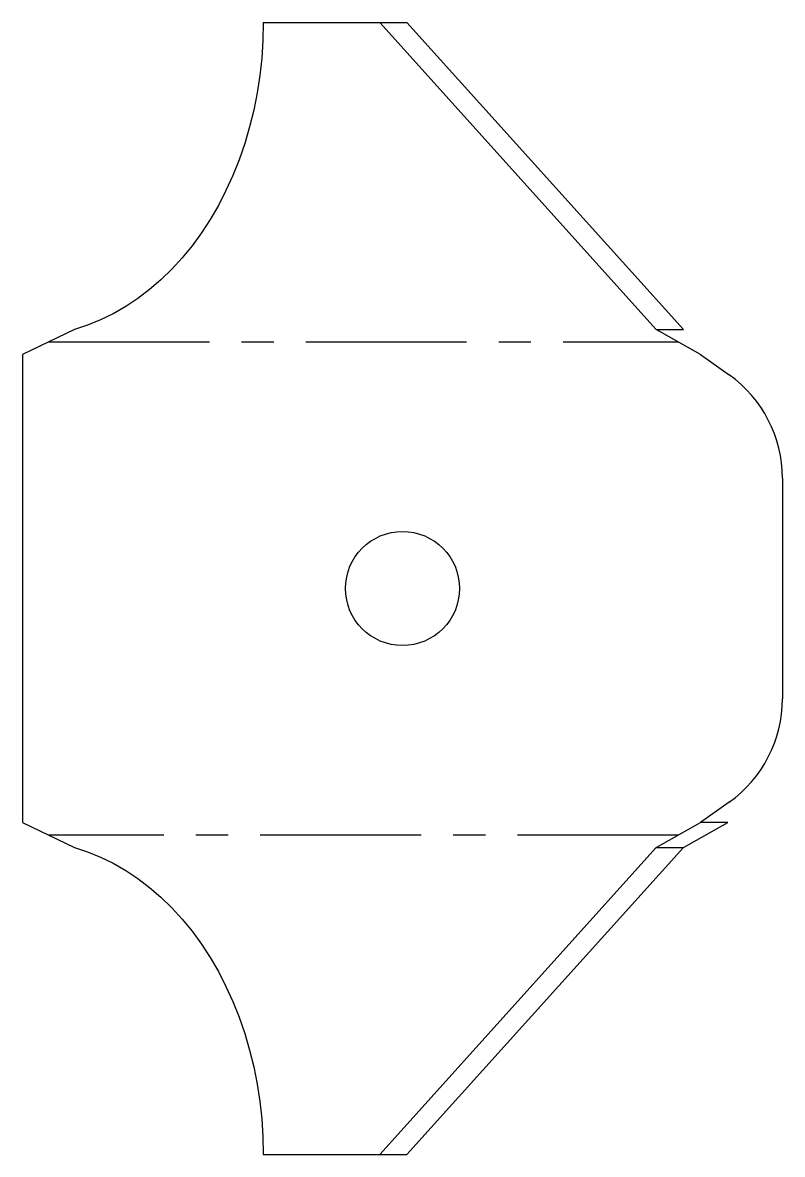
# Model space of a CAD drawing. Header units: millimetres. Extents: x 0 to 60, y -9.7 to 79.7.
import ezdxf

# ---------------------------------------------------------------- set-up
doc = ezdxf.new("R2010")
doc.units = ezdxf.units.MM
doc.linetypes.add('CENTERX2', pattern=[20.32, 12.7, -2.54, 2.54, -2.54])

msp = doc.modelspace()

# ---------------------------------------------------------------- linework, layer by layer
at = {"color": 7, "linetype": 'Continuous', "lineweight": 25}
for p, q in [((19, 79.658), (30.355, 79.658)), ((50.042, 55.438), (28.206, 79.658)), ((52.191, 55.438), (30.355, 79.658)), ((4.095, 55.438), (0, 53.474)), ((53.534, 53.474), (50.042, 55.438)), ((50.042, 55.438), (52.191, 55.438)), ((0, 53.474), (0, 16.526)), ((53.534, 53.474), (55.805, 51.855)), ((60, 43.712), (60, 26.288)), ((55.805, 18.145), (53.534, 16.526)), ((0, 16.526), (4.095, 14.562)), ((50.042, 14.562), (53.534, 16.526)), ((52.191, 14.562), (55.683, 16.526)), ((55.683, 16.526), (53.534, 16.526)), ((28.206, -9.658), (50.042, 14.562)), ((30.355, -9.658), (52.191, 14.562)), ((50.042, 14.562), (52.191, 14.562)), ((19, -9.658), (30.355, -9.658))]:
    msp.add_line(p, q, dxfattribs=at)
at = {"color": 7, "linetype": 'CENTERX2'}
for p, q in [((2.047, 54.456), (51.788, 54.456)), ((51.788, 15.544), (2.047, 15.544))]:
    msp.add_line(p, q, dxfattribs=at)
at = {"color": 7, "linetype": 'Continuous', "lineweight": 25, "flags": 128}
for points in [[(19, 79.658), (18.97, 78.259), (18.879, 76.866), (18.729, 75.481), (18.519, 74.11), (18.25, 72.756), (17.922, 71.424), (17.538, 70.118), (17.099, 68.843), (16.604, 67.602), (16.057, 66.399), (15.459, 65.239), (14.812, 64.124), (14.118, 63.059), (13.379, 62.046), (12.597, 61.09), (11.775, 60.192), (10.916, 59.357), (10.022, 58.586), (9.096, 57.882), (8.141, 57.247), (7.161, 56.684), (6.157, 56.193), (5.134, 55.778), (4.095, 55.438)], [(4.095, 14.562), (5.134, 14.222), (6.157, 13.807), (7.161, 13.316), (8.141, 12.753), (9.096, 12.118), (10.022, 11.414), (10.916, 10.643), (11.775, 9.808), (12.597, 8.91), (13.379, 7.954), (14.118, 6.941), (14.812, 5.876), (15.459, 4.761), (16.057, 3.601), (16.604, 2.398), (17.099, 1.157), (17.538, -0.118), (17.922, -1.424), (18.25, -2.756), (18.519, -4.11), (18.729, -5.481), (18.879, -6.866), (18.97, -8.259), (19, -9.658)]]:
    msp.add_lwpolyline(points, dxfattribs=at)
at = {"color": 7, "linetype": 'Continuous', "lineweight": 25}
msp.add_circle((30, 35), 4.5, dxfattribs=at)
for centre, start, end in [((50, 43.712), 0, 54.51252), ((50, 26.288), 305.48748, 0)]:
    msp.add_arc(centre, 10, start, end, dxfattribs=at)

doc.saveas('drawing.dxf')
